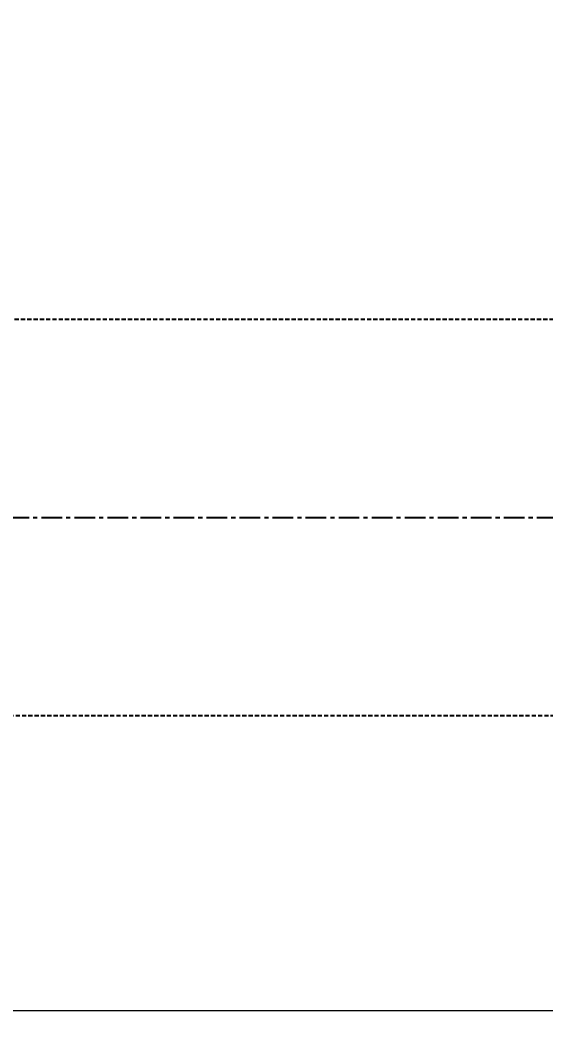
# Model space of a CAD drawing. Header units: millimetres. Extents: x 14484 to 44106, y -7531 to -758.
# Drawn here: x 19339.5 to 19458.8, y -1992.5 to -1763.6 of the extents above; entities that cross this region are included whole.
import ezdxf

# ---------------------------------------------------------------- set-up
doc = ezdxf.new("R2010")
doc.units = ezdxf.units.MM
doc.header["$LTSCALE"] = 15
doc.linetypes.add('CENTER', pattern=[2, 1.25, -0.25, 0.25, -0.25])
doc.linetypes.add('HIDDEN', pattern=[9.525, 6.35, -3.175])
for name, color, linetype in [('IA-DIM', 7, 'Continuous'), ('IA-EJES', 4, 'CENTER'), ('IA-SEGM', 1, 'HIDDEN')]:
    doc.layers.add(name, color=color, linetype=linetype)
doc.styles.add('ING-AMB', font='romans.shx', dxfattribs={"width": 0.75, "oblique": 15})
doc.dimstyles.new('ING-AMB 15', dxfattribs={"dimscale": 15, "dimtxt": 3, "dimasz": 2.5, "dimexe": 1, "dimexo": 1, "dimgap": 1, "dimtad": 1, "dimdec": 0, "dimzin": 0, "dimdsep": 46, "dimtxsty": 'ING-AMB', "dimcen": 0.1, "dimclrd": 7, "dimclre": 7, "dimclrt": 2, "dimadec": 0, "dimazin": 0, "dimtfac": 1, "dimtdec": 0, "dimtmove": 0, "dimatfit": 0, "dimfxl": 1.25, "dimtolj": 1, "dimtzin": 0, "dimarcsym": 1})

# ---------------------------------------------------------------- blocks, each defined once
blk = doc.blocks.new('*D27')
at = {"layer": 'Defpoints', "color": 0, "transparency": 16777216}
for p in [(19085.1, -938.01), (19085.1, -1467.77), (20972.86, -2155.19)]:
    blk.add_point(p, dxfattribs=at)
at = {"layer": 'IA-DIM', "color": 7, "lineweight": -2, "transparency": 16777216}
for p, q in [((19085.1, -1452.77), (19085.1, -923.01)), ((20972.86, -2140.19), (20972.86, -923.01)), ((20935.36, -938.01), (19122.6, -938.01))]:
    blk.add_line(p, q, dxfattribs=at)
at = {"layer": 'IA-DIM', "color": 7, "transparency": 16777216}
for points in [[(19122.6, -931.76), (19122.6, -944.26), (19085.1, -938.01)], [(20935.36, -931.76), (20935.36, -944.26), (20972.86, -938.01)]]:
    blk.add_solid(points, dxfattribs=at)
at = {"layer": 'IA-DIM', "color": 2, "transparency": 16777216, "insert": (20028.98, -900.51), "char_height": 45, "attachment_point": 5, "style": 'ING-AMB'}
blk.add_mtext('\\A1;1888', dxfattribs=at)

msp = doc.modelspace()

# ---------------------------------------------------------------- linework, layer by layer
at = {"layer": 'IA-EJES', "ltscale": 0.25}
msp.add_lwpolyline([(18166.78, -1876.56), (21143.92, -1876.56)], dxfattribs=at)
at = {"layer": 'IA-SEGM', "color": 1, "ltscale": 0.01, "extrusion": (0, 1, 0)}
for p, q in [((19335.35, -1831.56), (19603.18, -1831.56)), ((19335.6, -1921.56), (19602.93, -1921.56))]:
    msp.add_line(p, q, dxfattribs=at)
at = {"layer": 'IA-SEGM', "linetype": 'Continuous', "lineweight": 0, "extrusion": (0, 1, 0)}
msp.add_line((19297.82, -1988.56), (19640.71, -1988.56), dxfattribs=at)

# ---------------------------------------------------------------- dimensions: what is measured, and where the dimension line sits
at = {"layer": 'IA-DIM', "color": 2}
dim = msp.add_linear_dim(base=(19085.1, -938.01), p1=(20972.86, -2155.19), p2=(19085.1, -1467.77), dimstyle='ING-AMB 15', override={"dimpost": '\\X', "dimtmove": 1}, dxfattribs=at)
dim.commit()
dim.dimension.update_dxf_attribs({"geometry": '*D27', "text_midpoint": (20028.98, -900.51)})

doc.saveas('drawing.dxf')
